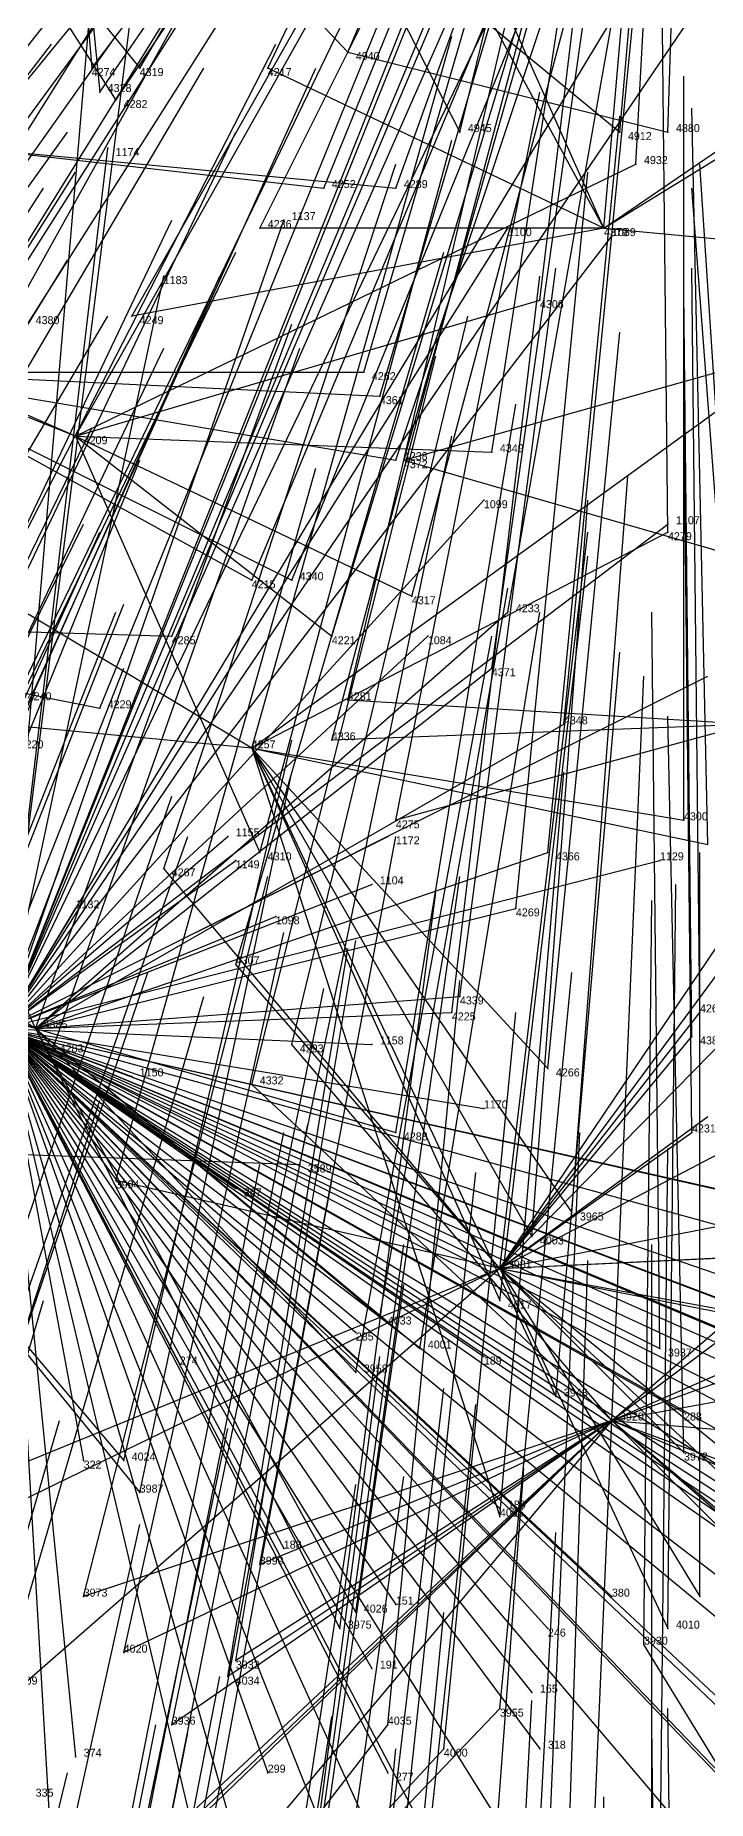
# Model space of a CAD drawing. Extents: x -0.5 to 0.59, y -0.5 to 0.58.
# Drawn here: x -0.083 to 0.001, y -0.3255 to -0.1049 of the extents above; entities that cross this region are included whole.
import ezdxf

# ---------------------------------------------------------------- set-up
doc = ezdxf.new("R2010")
doc.units = 0
for name, color, linetype in [('Facilities', 3, 'CONTINUOUS'), ('Facilities_lines', 3, 'CONTINUOUS'), ('Normals', 1, 'CONTINUOUS'), ('Source_points', 5, 'CONTINUOUS'), ('Text', 3, 'CONTINUOUS')]:
    doc.layers.add(name, color=color, linetype=linetype)

msp = doc.modelspace()

# ---------------------------------------------------------------- linework, layer by layer
at = {"layer": 'Facilities', "color": 3}
for p in [(-0.044, -0.107, -0.29), (-0.012, -0.129, -0.324), (-0.078, -0.155, -0.434), (-0.037, -0.158, -0.406), (-0.056, -0.194, -0.504), (-0.083, -0.229, -0.608), (-0.025, -0.259, -0.65), (-0.011, -0.278, -0.695)]:
    msp.add_point(p, dxfattribs=at)
at = {"layer": 'Facilities_lines', "color": 3}
for p, q in [((-0.087, -0.229, -1.25), (-0.058, 0.002, -1.25)), ((-0.087, -0.229, -1.25), (0.004, -0.012, -1.25)), ((-0.087, -0.229, -1.25), (-0.072, -0.052, -1.25)), ((-0.087, -0.229, -1.25), (-0.019, -0.06, -1.25)), ((-0.08, -0.061, -0.252), (-0.076, -0.109, -0.333)), ((-0.08, -0.061, -0.252), (-0.075, -0.112, -0.336)), ((-0.059, -0.06, -0.21), (-0.03, -0.117, -0.301)), ((-0.012, -0.129, -0.324), (-0.041, -0.064, -0.191)), ((-0.044, -0.107, -0.29), (-0.079, -0.07, -0.263)), ((-0.012, -0.129, -0.324), (-0.044, -0.07, -0.206)), ((-0.096, -0.077, -0.308), (-0.073, -0.113, -0.337)), ((-0.096, -0.077, -0.308), (-0.07, -0.109, -0.324)), ((-0.087, -0.229, -1.25), (-0.027, -0.078, -1.25)), ((-0.087, -0.229, -1.25), (0.001, -0.083, -1.25)), ((-0.087, -0.229, -1.25), (-0.024, -0.086, -1.25)), ((-0.05, -0.084, -0.244), (-0.01, -0.117, -0.294)), ((-0.087, -0.229, -1.25), (-0.025, -0.1, -1.25)), ((-0.087, -0.229, -1.25), (0, -0.101, -1.25)), ((-0.012, -0.129, -0.324), (0.035, -0.1, -0.264)), ((-0.012, -0.129, -0.324), (0.026, -0.103, -0.266)), ((-0.044, -0.107, -0.29), (-0.004, -0.117, -0.291)), ((-0.012, -0.129, -0.324), (-0.054, -0.109, -0.305)), ((-0.091, -0.119, -0.376), (-0.047, -0.124, -0.33)), ((-0.091, -0.119, -0.376), (-0.038, -0.124, -0.324)), ((-0.087, -0.229, -1.25), (-0.074, -0.119, -1.25)), ((-0.078, -0.155, -0.434), (-0.008, -0.121, -0.302)), ((-0.087, -0.229, -1.25), (-0.052, -0.128, -1.25)), ((-0.087, -0.229, -1.25), (-0.024, -0.129, -1.25)), ((-0.087, -0.229, -1.25), (-0.011, -0.13, -1.25)), ((-0.012, -0.129, -0.324), (-0.071, -0.14, -0.392)), ((-0.012, -0.129, -0.324), (-0.055, -0.129, -0.349)), ((-0.012, -0.129, -0.324), (0.041, -0.134, -0.349)), ((-0.078, -0.155, -0.434), (-0.133, -0.131, -0.468)), ((-0.078, -0.155, -0.434), (-0.126, -0.136, -0.462)), ((-0.087, -0.229, -1.25), (-0.067, -0.135, -1.25)), ((-0.078, -0.155, -0.434), (-0.02, -0.138, -0.35)), ((-0.056, -0.194, -0.504), (0.017, -0.141, -0.354)), ((-0.037, -0.158, -0.406), (0.02, -0.142, -0.358)), ((-0.103, -0.147, -0.448), (-0.051, -0.173, -0.451)), ((-0.103, -0.147, -0.448), (-0.056, -0.173, -0.455)), ((-0.103, -0.147, -0.448), (-0.042, -0.147, -0.383)), ((-0.103, -0.147, -0.448), (-0.04, -0.15, -0.389)), ((-0.103, -0.147, -0.448), (-0.038, -0.158, -0.407)), ((-0.078, -0.155, -0.434), (-0.046, -0.18, -0.466)), ((-0.078, -0.155, -0.434), (-0.055, -0.207, -0.537)), ((-0.078, -0.155, -0.434), (-0.036, -0.175, -0.447)), ((-0.078, -0.155, -0.434), (-0.026, -0.157, -0.397)), ((-0.037, -0.158, -0.406), (0.015, -0.173, -0.435)), ((-0.087, -0.229, -1.25), (-0.027, -0.163, -1.25)), ((-0.056, -0.194, -0.504), (-0.101, -0.167, -0.487)), ((-0.087, -0.229, -1.25), (-0.004, -0.166, -1.25)), ((-0.056, -0.194, -0.504), (-0.004, -0.167, -0.417)), ((-0.083, -0.229, -0.608), (-0.109, -0.171, -0.507)), ((-0.13, -0.178, -0.551), (-0.075, -0.189, -0.507)), ((-0.13, -0.178, -0.551), (-0.066, -0.18, -0.48)), ((-0.083, -0.229, -0.608), (-0.024, -0.177, -0.446)), ((-0.087, -0.229, -1.25), (-0.034, -0.18, -1.25)), ((-0.087, -0.229, -1.25), (0.001, -0.185, -1.25)), ((-0.083, -0.229, -0.608), (-0.026, -0.184, -0.465)), ((-0.056, -0.194, -0.504), (-0.109, -0.189, -0.544)), ((0.006, -0.191, -0.479), (-0.044, -0.188, -0.483)), ((-0.083, -0.229, -0.608), (-0.017, -0.191, -0.479)), ((0.006, -0.191, -0.479), (-0.046, -0.193, -0.496)), ((0.006, -0.191, -0.479), (-0.038, -0.203, -0.518)), ((-0.056, -0.194, -0.504), (-0.018, -0.275, -0.688)), ((-0.056, -0.194, -0.504), (-0.016, -0.252, -0.631)), ((-0.056, -0.194, -0.504), (-0.021, -0.255, -0.64)), ((-0.056, -0.194, -0.504), (-0.025, -0.263, -0.66)), ((-0.056, -0.194, -0.504), (-0.025, -0.29, -0.727)), ((-0.056, -0.194, -0.504), (0.001, -0.206, -0.515)), ((-0.056, -0.194, -0.504), (-0.019, -0.234, -0.588)), ((-0.056, -0.194, -0.504), (-0.002, -0.203, -0.507)), ((-0.083, -0.229, -0.608), (-0.128, -0.201, -0.595)), ((-0.087, -0.229, -1.25), (-0.059, -0.205, -1.25)), ((-0.087, -0.229, -1.25), (-0.039, -0.205, -1.25)), ((-0.083, -0.229, -0.608), (-0.019, -0.207, -0.521)), ((-0.087, -0.229, -1.25), (-0.005, -0.208, -1.25)), ((-0.087, -0.229, -1.25), (-0.058, -0.208, -1.25)), ((-0.025, -0.259, -0.65), (-0.067, -0.209, -0.549)), ((-0.025, -0.259, -0.65), (0.025, -0.208, -0.523)), ((-0.087, -0.229, -1.25), (-0.041, -0.211, -1.25)), ((-0.083, -0.229, -0.608), (-0.128, -0.212, -0.62)), ((-0.025, -0.259, -0.65), (0.006, -0.213, -0.533)), ((-0.087, -0.229, -1.25), (-0.078, -0.214, -1.25)), ((-0.087, -0.229, -1.25), (-0.053, -0.215, -1.25)), ((-0.083, -0.229, -0.608), (-0.023, -0.214, -0.539)), ((-0.025, -0.259, -0.65), (0.006, -0.217, -0.542)), ((-0.083, -0.229, -0.608), (-0.121, -0.22, -0.627)), ((-0.025, -0.259, -0.65), (-0.058, -0.221, -0.571)), ((-0.083, -0.229, -0.608), (-0.03, -0.225, -0.568)), ((-0.083, -0.229, -0.608), (-0.031, -0.227, -0.573)), ((-0.025, -0.259, -0.65), (0, -0.227, -0.567)), ((-0.087, -0.229, -1.25), (0.021, -0.402, -1.25)), ((-0.087, -0.229, -1.25), (-0.009, -0.4, -1.25)), ((-0.087, -0.229, -1.25), (0.122, -0.365, -1.25)), ((-0.087, -0.229, -1.25), (0.067, -0.39, -1.25)), ((-0.087, -0.229, -1.25), (-0.038, -0.301, -1.25)), ((-0.087, -0.229, -1.25), (-0.021, -0.312, -1.25)), ((-0.087, -0.229, -1.25), (-0.025, -0.289, -1.25)), ((-0.087, -0.229, -1.25), (-0.052, -0.294, -1.25)), ((-0.087, -0.229, -1.25), (-0.041, -0.309, -1.25)), ((-0.087, -0.229, -1.25), (-0.053, -0.348, -1.25)), ((-0.087, -0.229, -1.25), (-0.019, -0.304, -1.25)), ((-0.087, -0.229, -1.25), (-0.058, -0.352, -1.25)), ((-0.087, -0.229, -1.25), (-0.065, -0.271, -1.25)), ((-0.087, -0.229, -1.25), (-0.039, -0.322, -1.25)), ((-0.087, -0.229, -1.25), (-0.081, -0.333, -1.25)), ((-0.087, -0.229, -1.25), (-0.043, -0.267, -1.25)), ((-0.087, -0.229, -1.25), (-0.054, -0.322, -1.25)), ((-0.087, -0.229, -1.25), (-0.02, -0.319, -1.25)), ((-0.087, -0.229, -1.25), (-0.042, -0.342, -1.25)), ((-0.087, -0.229, -1.25), (-0.077, -0.283, -1.25)), ((-0.087, -0.229, -1.25), (-0.058, -0.249, -1.25)), ((-0.087, -0.229, -1.25), (-0.078, -0.32, -1.25)), ((-0.087, -0.229, -1.25), (-0.011, -0.3, -1.25)), ((-0.087, -0.229, -1.25), (0.001, -0.397, -1.25)), ((-0.087, -0.229, -1.25), (-0.027, -0.27, -1.25)), ((-0.087, -0.229, -1.25), (-0.002, -0.277, -1.25)), ((-0.087, -0.229, -1.25), (0.003, -0.292, -1.25)), ((-0.087, -0.229, -1.25), (0.034, -0.329, -1.25)), ((-0.087, -0.229, -1.25), (0.046, -0.259, -1.25)), ((-0.087, -0.229, -1.25), (0.08, -0.275, -1.25)), ((-0.087, -0.229, -1.25), (0.057, -0.317, -1.25)), ((-0.087, -0.229, -1.25), (0.116, -0.314, -1.25)), ((-0.087, -0.229, -1.25), (0.128, -0.303, -1.25)), ((-0.087, -0.229, -1.25), (0.129, -0.342, -1.25)), ((-0.087, -0.229, -1.25), (0.038, -0.287, -1.25)), ((-0.087, -0.229, -1.25), (0.091, -0.269, -1.25)), ((-0.087, -0.229, -1.25), (0.064, -0.325, -1.25)), ((-0.087, -0.229, -1.25), (0.031, -0.281, -1.25)), ((-0.087, -0.229, -1.25), (0.053, -0.324, -1.25)), ((-0.087, -0.229, -1.25), (0.088, -0.393, -1.25)), ((-0.087, -0.229, -1.25), (0.019, -0.269, -1.25)), ((-0.087, -0.229, -1.25), (0.069, -0.288, -1.25)), ((-0.087, -0.229, -1.25), (0.034, -0.344, -1.25)), ((-0.087, -0.229, -1.25), (0.062, -0.384, -1.25)), ((-0.087, -0.229, -1.25), (0.117, -0.331, -1.25)), ((-0.087, -0.229, -1.25), (0.13, -0.351, -1.25)), ((-0.087, -0.229, -1.25), (0.046, -0.331, -1.25)), ((-0.087, -0.229, -1.25), (0.131, -0.374, -1.25)), ((-0.087, -0.229, -1.25), (0.039, -0.282, -1.25)), ((-0.087, -0.229, -1.25), (0.031, -0.368, -1.25)), ((-0.087, -0.229, -1.25), (-0.071, -0.235, -1.25)), ((-0.087, -0.229, -1.25), (-0.041, -0.231, -1.25)), ((-0.087, -0.229, -1.25), (-0.027, -0.239, -1.25)), ((-0.083, -0.229, -0.608), (-0.043, -0.272, -0.687)), ((-0.083, -0.229, -0.608), (-0.045, -0.304, -0.767)), ((-0.083, -0.229, -0.608), (-0.035, -0.269, -0.677)), ((-0.083, -0.229, -0.608), (-0.043, -0.302, -0.762)), ((-0.083, -0.229, -0.608), (-0.04, -0.265, -0.671)), ((-0.083, -0.229, -0.608), (-0.038, -0.242, -0.614)), ((-0.011, -0.278, -0.695), (-0.051, -0.231, -0.591)), ((-0.025, -0.259, -0.65), (-0.001, -0.23, -0.575)), ((-0.025, -0.259, -0.65), (-0.081, -0.232, -0.614)), ((-0.011, -0.278, -0.695), (-0.056, -0.236, -0.605)), ((-0.025, -0.259, -0.65), (0.015, -0.238, -0.597)), ((-0.025, -0.259, -0.65), (0.001, -0.24, -0.6)), ((-0.011, -0.278, -0.695), (0.033, -0.24, -0.607)), ((-0.025, -0.259, -0.65), (-0.001, -0.242, -0.605)), ((-0.011, -0.278, -0.695), (0.037, -0.242, -0.611)), ((-0.105, -0.244, -0.663), (-0.05, -0.246, -0.628)), ((-0.105, -0.244, -0.663), (-0.07, -0.287, -0.739)), ((-0.105, -0.244, -0.663), (-0.072, -0.283, -0.729)), ((-0.025, -0.259, -0.65), (-0.073, -0.248, -0.647)), ((-0.025, -0.259, -0.65), (0.011, -0.252, -0.63)), ((-0.025, -0.259, -0.65), (0.017, -0.257, -0.644)), ((-0.025, -0.259, -0.65), (0.016, -0.257, -0.643)), ((-0.025, -0.259, -0.65), (-0.096, -0.288, -0.759)), ((-0.025, -0.259, -0.65), (-0.095, -0.293, -0.77)), ((-0.025, -0.259, -0.65), (-0.088, -0.314, -0.815)), ((-0.025, -0.259, -0.65), (-0.005, -0.269, -0.674)), ((-0.025, -0.259, -0.65), (-0.002, -0.282, -0.706)), ((-0.025, -0.259, -0.65), (0.015, -0.267, -0.669)), ((-0.025, -0.259, -0.65), (0.013, -0.266, -0.666)), ((-0.025, -0.259, -0.65), (0.012, -0.289, -0.724)), ((-0.025, -0.259, -0.65), (0, -0.3, -0.75)), ((-0.025, -0.259, -0.65), (0.004, -0.286, -0.714)), ((-0.025, -0.259, -0.65), (-0.004, -0.304, -0.76)), ((-0.011, -0.278, -0.695), (0.021, -0.264, -0.662)), ((-0.011, -0.278, -0.695), (0.025, -0.265, -0.666)), ((-0.011, -0.278, -0.695), (0.022, -0.272, -0.681)), ((-0.011, -0.278, -0.695), (-0.077, -0.3, -0.774)), ((-0.011, -0.278, -0.695), (-0.073, -0.337, -0.862)), ((-0.011, -0.278, -0.695), (-0.072, -0.307, -0.789)), ((-0.011, -0.278, -0.695), (-0.07, -0.333, -0.851)), ((-0.011, -0.278, -0.695), (-0.067, -0.332, -0.847)), ((-0.011, -0.278, -0.695), (-0.066, -0.316, -0.807)), ((-0.011, -0.278, -0.695), (-0.063, -0.34, -0.864)), ((-0.011, -0.278, -0.695), (-0.059, -0.31, -0.79)), ((-0.011, -0.278, -0.695), (-0.058, -0.308, -0.785)), ((-0.011, -0.278, -0.695), (-0.055, -0.296, -0.752)), ((-0.011, -0.278, -0.695), (0.034, -0.317, -0.796)), ((-0.011, -0.278, -0.695), (0.043, -0.301, -0.759)), ((-0.011, -0.278, -0.695), (0.048, -0.283, -0.718)), ((-0.011, -0.278, -0.695), (0.038, -0.327, -0.823)), ((-0.011, -0.278, -0.695), (0.04, -0.321, -0.81)), ((-0.011, -0.278, -0.695), (0.027, -0.292, -0.734)), ((0.029, -0.365, -0.915), (-0.007, -0.306, -0.765)), ((-0.09, -0.382, -0.98), (-0.025, -0.314, -0.788)), ((-0.09, -0.382, -0.98), (-0.039, -0.316, -0.795)), ((-0.09, -0.382, -0.98), (-0.032, -0.319, -0.802))]:
    msp.add_line(p, q, dxfattribs=at)
at = {"layer": 'Normals', "color": 1}
for p, q in [((-0.044, -0.107, -0.29), (-0.008, -0.023, -0.33)), ((-0.01, -0.117, -0.294), (-0.002, -0.024, -0.33)), ((-0.004, -0.117, -0.291), (-0.001, -0.023, -0.327)), ((-0.054, -0.109, -0.305), (-0.015, -0.027, -0.346)), ((-0.03, -0.117, -0.301), (-0.008, -0.027, -0.34)), ((-0.008, -0.121, -0.302), (-0.003, -0.027, -0.337)), ((-0.07, -0.109, -0.324), (-0.023, -0.029, -0.362)), ((-0.076, -0.109, -0.333), (-0.02, -0.035, -0.369)), ((-0.075, -0.112, -0.336), (-0.022, -0.035, -0.372)), ((-0.073, -0.113, -0.337), (-0.021, -0.036, -0.373)), ((-0.012, -0.129, -0.324), (-0.004, -0.036, -0.361)), ((-0.047, -0.124, -0.33), (-0.012, -0.038, -0.369)), ((-0.038, -0.124, -0.324), (-0.007, -0.038, -0.364)), ((-0.02, -0.138, -0.35), (-0.009, -0.046, -0.387)), ((-0.091, -0.119, -0.376), (-0.033, -0.048, -0.414)), ((-0.055, -0.129, -0.349), (-0.014, -0.047, -0.39)), ((-0.102, -0.129, -0.412), (-0.045, -0.057, -0.45)), ((-0.071, -0.14, -0.392), (-0.025, -0.059, -0.43)), ((-0.042, -0.147, -0.383), (-0.016, -0.058, -0.421)), ((-0.084, -0.141, -0.409), (-0.034, -0.062, -0.446)), ((-0.04, -0.15, -0.389), (-0.014, -0.062, -0.427)), ((-0.026, -0.157, -0.397), (-0.012, -0.066, -0.436)), ((-0.091, -0.144, -0.426), (-0.042, -0.067, -0.467)), ((-0.103, -0.147, -0.448), (-0.054, -0.069, -0.487)), ((-0.037, -0.158, -0.406), (-0.012, -0.07, -0.445)), ((-0.038, -0.158, -0.407), (-0.009, -0.071, -0.446)), ((-0.078, -0.155, -0.434), (-0.033, -0.075, -0.473)), ((-0.004, -0.167, -0.417), (-0.005, -0.076, -0.458)), ((-0.101, -0.167, -0.487), (-0.056, -0.086, -0.526)), ((-0.036, -0.175, -0.447), (-0.012, -0.085, -0.482)), ((-0.024, -0.177, -0.446), (-0.008, -0.086, -0.484)), ((-0.056, -0.173, -0.455), (-0.02, -0.087, -0.492)), ((-0.051, -0.173, -0.451), (-0.016, -0.087, -0.488)), ((-0.109, -0.171, -0.507), (-0.06, -0.092, -0.545)), ((-0.046, -0.18, -0.466), (-0.019, -0.091, -0.501)), ((-0.026, -0.184, -0.465), (-0.013, -0.092, -0.502)), ((-0.066, -0.18, -0.48), (-0.03, -0.095, -0.518)), ((-0.044, -0.188, -0.483), (-0.023, -0.098, -0.52)), ((-0.017, -0.191, -0.479), (-0.008, -0.099, -0.517)), ((-0.13, -0.178, -0.551), (-0.075, -0.103, -0.589)), ((-0.075, -0.189, -0.507), (-0.04, -0.103, -0.545)), ((-0.046, -0.193, -0.496), (-0.022, -0.103, -0.534)), ((-0.126, -0.18, -0.55), (-0.073, -0.105, -0.588)), ((-0.085, -0.187, -0.514), (-0.045, -0.104, -0.552)), ((-0.056, -0.194, -0.504), (-0.031, -0.105, -0.542)), ((-0.138, -0.18, -0.567), (-0.081, -0.106, -0.604)), ((-0.095, -0.188, -0.527), (-0.053, -0.106, -0.565)), ((-0.109, -0.189, -0.544), (-0.062, -0.109, -0.583)), ((-0.086, -0.193, -0.529), (-0.048, -0.109, -0.568)), ((-0.002, -0.203, -0.507), (-0.002, -0.11, -0.544)), ((-0.038, -0.203, -0.518), (-0.02, -0.112, -0.555)), ((0.001, -0.206, -0.515), (-0.001, -0.114, -0.554)), ((-0.019, -0.207, -0.521), (-0.01, -0.115, -0.558)), ((-0.133, -0.192, -0.585), (-0.079, -0.117, -0.623)), ((-0.098, -0.201, -0.559), (-0.058, -0.117, -0.596)), ((-0.098, -0.201, -0.558), (-0.058, -0.117, -0.596)), ((-0.074, -0.119, -1.25), (-0.074, -0.119, -1.15)), ((-0.055, -0.207, -0.537), (-0.031, -0.118, -0.573)), ((-0.067, -0.209, -0.549), (-0.038, -0.121, -0.586)), ((0.006, -0.213, -0.533), (0, -0.121, -0.572)), ((-0.128, -0.201, -0.595), (-0.078, -0.122, -0.632)), ((-0.023, -0.214, -0.539), (-0.014, -0.122, -0.577)), ((-0.133, -0.203, -0.605), (-0.082, -0.124, -0.642)), ((0.006, -0.217, -0.542), (-0.001, -0.124, -0.58)), ((-0.106, -0.212, -0.592), (-0.066, -0.128, -0.63)), ((-0.052, -0.128, -1.25), (-0.052, -0.128, -1.15)), ((-0.024, -0.129, -1.25), (-0.024, -0.129, -1.15)), ((-0.011, -0.13, -1.25), (-0.011, -0.13, -1.15)), ((-0.098, -0.215, -0.592), (-0.058, -0.132, -0.63)), ((-0.058, -0.221, -0.571), (-0.032, -0.132, -0.607)), ((-0.128, -0.212, -0.62), (-0.079, -0.133, -0.656)), ((-0.03, -0.225, -0.568), (-0.018, -0.134, -0.606)), ((0, -0.227, -0.567), (-0.001, -0.134, -0.605)), ((-0.098, -0.22, -0.602), (-0.06, -0.135, -0.639)), ((-0.067, -0.135, -1.25), (-0.067, -0.135, -1.15)), ((-0.031, -0.227, -0.573), (-0.02, -0.135, -0.611)), ((-0.001, -0.23, -0.575), (-0.002, -0.137, -0.613)), ((-0.121, -0.22, -0.627), (-0.074, -0.14, -0.665)), ((-0.083, -0.229, -0.608), (-0.051, -0.141, -0.645)), ((-0.051, -0.231, -0.591), (-0.029, -0.14, -0.628)), ((-0.019, -0.234, -0.588), (-0.01, -0.142, -0.625)), ((-0.107, -0.228, -0.629), (-0.067, -0.144, -0.666)), ((-0.081, -0.232, -0.614), (-0.05, -0.144, -0.651)), ((-0.056, -0.236, -0.605), (-0.033, -0.145, -0.642)), ((-0.001, -0.242, -0.605), (-0.002, -0.15, -0.643)), ((-0.038, -0.242, -0.614), (-0.023, -0.151, -0.651)), ((-0.117, -0.238, -0.662), (-0.076, -0.154, -0.7)), ((-0.05, -0.246, -0.628), (-0.031, -0.155, -0.665)), ((-0.105, -0.244, -0.663), (-0.07, -0.158, -0.702)), ((-0.073, -0.248, -0.647), (-0.048, -0.159, -0.684)), ((-0.016, -0.252, -0.631), (-0.009, -0.16, -0.67)), ((-0.027, -0.163, -1.25), (-0.027, -0.163, -1.15)), ((-0.021, -0.255, -0.64), (-0.014, -0.163, -0.679)), ((-0.118, -0.249, -0.689), (-0.077, -0.166, -0.726)), ((-0.113, -0.251, -0.689), (-0.075, -0.167, -0.726)), ((-0.025, -0.259, -0.65), (-0.014, -0.167, -0.687)), ((-0.004, -0.166, -1.25), (-0.004, -0.166, -1.15)), ((-0.025, -0.263, -0.66), (-0.014, -0.17, -0.697)), ((-0.04, -0.265, -0.671), (-0.024, -0.174, -0.708)), ((-0.106, -0.262, -0.707), (-0.072, -0.176, -0.744)), ((-0.107, -0.263, -0.71), (-0.073, -0.177, -0.748)), ((-0.035, -0.269, -0.677), (-0.02, -0.177, -0.714)), ((-0.005, -0.269, -0.674), (-0.006, -0.177, -0.711)), ((-0.043, -0.272, -0.687), (-0.026, -0.18, -0.724)), ((-0.034, -0.18, -1.25), (-0.034, -0.18, -1.15)), ((-0.018, -0.275, -0.688), (-0.01, -0.182, -0.725)), ((-0.106, -0.27, -0.726), (-0.072, -0.184, -0.764)), ((-0.011, -0.278, -0.695), (-0.007, -0.185, -0.732)), ((-0.119, -0.273, -0.744), (-0.083, -0.187, -0.781)), ((-0.002, -0.282, -0.706), (-0.004, -0.19, -0.743)), ((-0.072, -0.283, -0.729), (-0.051, -0.193, -0.768)), ((-0.07, -0.287, -0.739), (-0.051, -0.197, -0.777)), ((-0.025, -0.29, -0.727), (-0.017, -0.197, -0.765)), ((-0.096, -0.288, -0.759), (-0.066, -0.2, -0.796)), ((-0.095, -0.293, -0.77), (-0.064, -0.205, -0.807)), ((-0.059, -0.205, -1.25), (-0.059, -0.205, -1.15)), ((-0.055, -0.296, -0.752), (-0.038, -0.205, -0.789)), ((-0.039, -0.205, -1.25), (-0.039, -0.205, -1.15)), ((0, -0.3, -0.75), (0, -0.207, -0.786)), ((-0.113, -0.295, -0.791), (-0.08, -0.209, -0.828)), ((-0.058, -0.208, -1.25), (-0.058, -0.208, -1.15)), ((-0.005, -0.208, -1.25), (-0.005, -0.208, -1.15)), ((-0.077, -0.3, -0.774), (-0.054, -0.21, -0.812)), ((-0.043, -0.302, -0.762), (-0.03, -0.21, -0.8)), ((-0.041, -0.211, -1.25), (-0.041, -0.211, -1.15)), ((-0.004, -0.304, -0.76), (-0.003, -0.211, -0.797)), ((-0.045, -0.304, -0.767), (-0.033, -0.212, -0.805)), ((-0.007, -0.306, -0.765), (-0.006, -0.213, -0.803)), ((-0.078, -0.214, -1.25), (-0.078, -0.214, -1.15)), ((-0.053, -0.215, -1.25), (-0.053, -0.215, -1.15)), ((-0.072, -0.307, -0.789), (-0.052, -0.217, -0.827)), ((-0.058, -0.308, -0.785), (-0.043, -0.218, -0.823)), ((-0.059, -0.31, -0.79), (-0.044, -0.219, -0.828)), ((-0.099, -0.31, -0.813), (-0.069, -0.222, -0.85)), ((-0.025, -0.314, -0.788), (-0.016, -0.222, -0.826)), ((-0.088, -0.314, -0.815), (-0.062, -0.225, -0.852)), ((-0.066, -0.316, -0.807), (-0.047, -0.224, -0.843)), ((-0.039, -0.316, -0.795), (-0.03, -0.223, -0.832)), ((-0.032, -0.319, -0.802), (-0.023, -0.227, -0.84)), ((-0.041, -0.231, -1.25), (-0.041, -0.231, -1.15)), ((-0.071, -0.235, -1.25), (-0.071, -0.235, -1.15)), ((-0.104, -0.327, -0.857), (-0.075, -0.238, -0.894)), ((-0.027, -0.239, -1.25), (-0.027, -0.239, -1.15)), ((-0.07, -0.333, -0.851), (-0.052, -0.242, -0.887)), ((-0.067, -0.332, -0.847), (-0.049, -0.241, -0.884)), ((-0.019, -0.335, -0.839), (-0.015, -0.242, -0.876)), ((-0.005, -0.337, -0.843), (-0.004, -0.244, -0.88)), ((-0.073, -0.337, -0.862), (-0.055, -0.246, -0.899)), ((-0.038, -0.34, -0.855), (-0.028, -0.247, -0.891)), ((-0.063, -0.34, -0.864), (-0.046, -0.248, -0.901)), ((-0.058, -0.249, -1.25), (-0.058, -0.249, -1.15)), ((-0.05, -0.348, -0.879), (-0.037, -0.256, -0.917)), ((-0.017, -0.35, -0.877), (-0.014, -0.258, -0.914)), ((-0.006, -0.349, -0.873), (-0.006, -0.256, -0.91)), ((-0.05, -0.352, -0.89), (-0.037, -0.261, -0.928)), ((-0.108, -0.351, -0.919), (-0.082, -0.263, -0.957)), ((-0.043, -0.267, -1.25), (-0.043, -0.267, -1.15)), ((-0.065, -0.271, -1.25), (-0.065, -0.271, -1.15)), ((-0.052, -0.362, -0.916), (-0.04, -0.27, -0.952)), ((-0.027, -0.27, -1.25), (-0.027, -0.27, -1.15)), ((-0.043, -0.366, -0.922), (-0.032, -0.274, -0.959)), ((-0.038, -0.369, -0.928), (-0.028, -0.276, -0.964)), ((-0.002, -0.277, -1.25), (-0.002, -0.277, -1.15)), ((-0.106, -0.367, -0.955), (-0.08, -0.278, -0.992)), ((-0.078, -0.37, -0.944), (-0.059, -0.279, -0.981)), ((-0.015, -0.371, -0.928), (-0.011, -0.278, -0.964)), ((-0.077, -0.283, -1.25), (-0.077, -0.283, -1.15)), ((-0.071, -0.375, -0.954), (-0.054, -0.284, -0.992)), ((-0.029, -0.377, -0.945), (-0.022, -0.284, -0.982)), ((-0.057, -0.378, -0.955), (-0.043, -0.286, -0.992)), ((-0.05, -0.377, -0.951), (-0.037, -0.285, -0.988)), ((-0.09, -0.382, -0.98), (-0.07, -0.291, -1.017)), ((-0.025, -0.289, -1.25), (-0.025, -0.289, -1.15)), ((-0.023, -0.385, -0.963), (-0.018, -0.292, -1)), ((-0.052, -0.294, -1.25), (-0.052, -0.294, -1.15)), ((-0.011, -0.3, -1.25), (-0.011, -0.3, -1.15)), ((-0.041, -0.395, -0.992), (-0.032, -0.302, -1.029)), ((-0.038, -0.301, -1.25), (-0.038, -0.301, -1.15)), ((-0.019, -0.304, -1.25), (-0.019, -0.304, -1.15)), ((-0.078, -0.402, -1.023), (-0.06, -0.31, -1.06)), ((-0.041, -0.309, -1.25), (-0.041, -0.309, -1.15)), ((-0.026, -0.406, -1.016), (-0.021, -0.313, -1.053)), ((-0.021, -0.312, -1.25), (-0.021, -0.312, -1.15)), ((-0.06, -0.407, -1.028), (-0.046, -0.315, -1.065)), ((-0.003, -0.407, -1.017), (-0.004, -0.314, -1.055)), ((-0.086, -0.407, -1.04), (-0.068, -0.316, -1.077)), ((-0.082, -0.408, -1.041), (-0.064, -0.317, -1.078)), ((-0.005, -0.409, -1.023), (-0.006, -0.316, -1.06)), ((-0.047, -0.411, -1.034), (-0.038, -0.319, -1.071)), ((-0.02, -0.319, -1.25), (-0.02, -0.319, -1.15)), ((-0.101, -0.412, -1.06), (-0.079, -0.322, -1.098)), ((-0.078, -0.32, -1.25), (-0.078, -0.32, -1.15)), ((-0.054, -0.322, -1.25), (-0.054, -0.322, -1.15)), ((-0.039, -0.322, -1.25), (-0.039, -0.322, -1.15)), ((-0.013, -0.418, -1.045), (-0.012, -0.325, -1.083))]:
    msp.add_line(p, q, dxfattribs=at)
at = {"layer": 'Source_points', "color": 5}
for p in [(-0.076, -0.109, -0.333), (-0.07, -0.109, -0.324), (-0.054, -0.109, -0.305), (-0.075, -0.112, -0.336), (-0.073, -0.113, -0.337), (-0.074, -0.119, -1.25), (-0.03, -0.117, -0.301), (-0.01, -0.117, -0.294), (-0.004, -0.117, -0.291), (-0.008, -0.121, -0.302), (-0.047, -0.124, -0.33), (-0.038, -0.124, -0.324), (-0.055, -0.129, -0.349), (-0.052, -0.128, -1.25), (-0.024, -0.129, -1.25), (-0.011, -0.13, -1.25), (-0.067, -0.135, -1.25), (-0.02, -0.138, -0.35), (-0.071, -0.14, -0.392), (-0.042, -0.147, -0.383), (-0.04, -0.15, -0.389), (-0.038, -0.158, -0.407), (-0.026, -0.157, -0.397), (-0.027, -0.163, -1.25), (-0.004, -0.166, -1.25), (-0.004, -0.167, -0.417), (-0.056, -0.173, -0.455), (-0.051, -0.173, -0.451), (-0.036, -0.175, -0.447), (-0.024, -0.177, -0.446), (-0.066, -0.18, -0.48), (-0.046, -0.18, -0.466), (-0.034, -0.18, -1.25), (-0.026, -0.184, -0.465), (-0.075, -0.189, -0.507), (-0.044, -0.188, -0.483), (-0.017, -0.191, -0.479), (-0.046, -0.193, -0.496), (-0.059, -0.205, -1.25), (-0.039, -0.205, -1.25), (-0.038, -0.203, -0.518), (-0.002, -0.203, -0.507), (-0.055, -0.207, -0.537), (-0.019, -0.207, -0.521), (-0.067, -0.209, -0.549), (-0.058, -0.208, -1.25), (-0.005, -0.208, -1.25), (-0.041, -0.211, -1.25), (-0.078, -0.214, -1.25), (-0.053, -0.215, -1.25), (-0.023, -0.214, -0.539), (-0.058, -0.221, -0.571), (-0.03, -0.225, -0.568), (-0.031, -0.227, -0.573), (0, -0.227, -0.567), (-0.051, -0.231, -0.591), (-0.041, -0.231, -1.25), (-0.001, -0.23, -0.575), (-0.081, -0.232, -0.614), (-0.071, -0.235, -1.25), (-0.056, -0.236, -0.605), (-0.019, -0.234, -0.588), (-0.027, -0.239, -1.25), (-0.038, -0.242, -0.614), (-0.001, -0.242, -0.605), (-0.05, -0.246, -0.628), (-0.073, -0.248, -0.647), (-0.058, -0.249, -1.25), (-0.016, -0.252, -0.631), (-0.021, -0.255, -0.64), (-0.025, -0.263, -0.66), (-0.04, -0.265, -0.671), (-0.043, -0.267, -1.25), (-0.035, -0.269, -0.677), (-0.005, -0.269, -0.674), (-0.065, -0.271, -1.25), (-0.027, -0.27, -1.25), (-0.043, -0.272, -0.687), (-0.018, -0.275, -0.688), (-0.002, -0.277, -1.25), (-0.002, -0.282, -0.706), (-0.077, -0.283, -1.25), (-0.072, -0.283, -0.729), (-0.07, -0.287, -0.739), (-0.025, -0.289, -1.25), (-0.025, -0.29, -0.727), (-0.052, -0.294, -1.25), (-0.055, -0.296, -0.752), (-0.077, -0.3, -0.774), (-0.011, -0.3, -1.25), (0, -0.3, -0.75), (-0.043, -0.302, -0.762), (-0.038, -0.301, -1.25), (-0.045, -0.304, -0.767), (-0.019, -0.304, -1.25), (-0.004, -0.304, -0.76), (-0.007, -0.306, -0.765), (-0.072, -0.307, -0.789), (-0.058, -0.308, -0.785), (-0.059, -0.31, -0.79), (-0.041, -0.309, -1.25), (-0.021, -0.312, -1.25), (-0.025, -0.314, -0.788), (-0.066, -0.316, -0.807), (-0.039, -0.316, -0.795), (-0.032, -0.319, -0.802), (-0.02, -0.319, -1.25), (-0.078, -0.32, -1.25), (-0.054, -0.322, -1.25), (-0.039, -0.322, -1.25)]:
    msp.add_point(p, dxfattribs=at)

# ---------------------------------------------------------------- texts
at = {"layer": 'Text', "color": 3}
for s, p in [('4940', (-0.043, -0.108, -0.29)), ('4274', (-0.076, -0.11, -0.333)), ('4319', (-0.07, -0.11, -0.324)), ('4217', (-0.054, -0.11, -0.305)), ('4328', (-0.074, -0.112, -0.336)), ('4282', (-0.072, -0.114, -0.337)), ('4945', (-0.029, -0.117, -0.301)), ('4880', (-0.003, -0.117, -0.291)), ('1174', (-0.073, -0.12, -1.25)), ('4912', (-0.009, -0.118, -0.294)), ('4932', (-0.007, -0.121, -0.302)), ('4252', (-0.046, -0.124, -0.33)), ('4289', (-0.037, -0.124, -0.324)), ('1137', (-0.051, -0.128, -1.25)), ('4236', (-0.054, -0.129, -0.349)), ('1100', (-0.024, -0.13, -1.25)), ('4379', (-0.012, -0.13, -0.324)), ('1089', (-0.011, -0.13, -1.25)), ('1183', (-0.067, -0.136, -1.25)), ('4306', (-0.02, -0.139, -0.35)), ('4380', (-0.083, -0.141, -0.409)), ('4249', (-0.07, -0.141, -0.392)), ('4262', (-0.041, -0.148, -0.383)), ('4361', (-0.04, -0.151, -0.389)), ('4209', (-0.077, -0.156, -0.434)), ('4349', (-0.025, -0.157, -0.397)), ('4238', (-0.037, -0.158, -0.406)), ('4372', (-0.037, -0.159, -0.407)), ('1099', (-0.027, -0.164, -1.25)), ('1107', (-0.003, -0.166, -1.25)), ('4279', (-0.004, -0.168, -0.417)), ('4340', (-0.05, -0.173, -0.451)), ('4215', (-0.056, -0.174, -0.455)), ('4317', (-0.036, -0.176, -0.447)), ('4233', (-0.023, -0.177, -0.446)), ('4285', (-0.066, -0.181, -0.48)), ('4221', (-0.046, -0.181, -0.466)), ('1084', (-0.034, -0.181, -1.25)), ('4371', (-0.026, -0.185, -0.465)), ('4240', (-0.084, -0.188, -0.514)), ('4281', (-0.044, -0.188, -0.483)), ('4229', (-0.074, -0.189, -0.507)), ('4348', (-0.017, -0.191, -0.479)), ('4220', (-0.085, -0.194, -0.529)), ('4257', (-0.056, -0.194, -0.504)), ('4336', (-0.046, -0.193, -0.496)), ('4300', (-0.002, -0.203, -0.507)), ('1155', (-0.058, -0.205, -1.25)), ('4275', (-0.038, -0.204, -0.518)), ('1172', (-0.038, -0.206, -1.25)), ('4310', (-0.054, -0.208, -0.537)), ('4366', (-0.018, -0.208, -0.521)), ('1129', (-0.005, -0.208, -1.25)), ('4267', (-0.066, -0.21, -0.549)), ('1149', (-0.058, -0.209, -1.25)), ('1104', (-0.04, -0.211, -1.25)), ('1132', (-0.078, -0.214, -1.25)), ('1098', (-0.053, -0.216, -1.25)), ('4269', (-0.023, -0.215, -0.539)), ('4307', (-0.058, -0.221, -0.571)), ('4339', (-0.03, -0.226, -0.568)), ('4225', (-0.031, -0.228, -0.573)), ('4265', (0, -0.227, -0.567)), ('4385', (-0.082, -0.229, -0.608)), ('4283', (-0.08, -0.232, -0.614)), ('4293', (-0.05, -0.232, -0.591)), ('1158', (-0.04, -0.231, -1.25)), ('4384', (0, -0.231, -0.575)), ('1150', (-0.07, -0.235, -1.25)), ('4332', (-0.055, -0.236, -0.605)), ('4266', (-0.018, -0.235, -0.588)), ('1170', (-0.027, -0.239, -1.25)), ('4288', (-0.037, -0.243, -0.614)), ('4231', (-0.001, -0.242, -0.605)), ('3589', (-0.049, -0.247, -0.628)), ('3994', (-0.073, -0.249, -0.647)), ('367', (-0.057, -0.25, -1.25)), ('3965', (-0.015, -0.253, -0.631)), ('4003', (-0.02, -0.256, -0.64)), ('3981', (-0.024, -0.259, -0.65)), ('4017', (-0.024, -0.264, -0.66)), ('4033', (-0.039, -0.266, -0.671)), ('285', (-0.043, -0.268, -1.25)), ('4001', (-0.034, -0.269, -0.677)), ('3937', (-0.004, -0.27, -0.674)), ('274', (-0.065, -0.271, -1.25)), ('3958', (-0.042, -0.272, -0.687)), ('189', (-0.027, -0.271, -1.25)), ('3948', (-0.017, -0.275, -0.688)), ('3920', (-0.01, -0.278, -0.695)), ('288', (-0.002, -0.278, -1.25)), ('4024', (-0.071, -0.283, -0.729)), ('3972', (-0.002, -0.283, -0.706)), ('322', (-0.077, -0.284, -1.25)), ('3987', (-0.07, -0.287, -0.739)), ('180', (-0.024, -0.289, -1.25)), ('4036', (-0.025, -0.29, -0.727)), ('188', (-0.052, -0.294, -1.25)), ('3999', (-0.055, -0.296, -0.752)), ('3973', (-0.077, -0.3, -0.774)), ('151', (-0.038, -0.301, -1.25)), ('380', (-0.011, -0.3, -1.25)), ('4026', (-0.042, -0.302, -0.762)), ('3975', (-0.044, -0.304, -0.767)), ('246', (-0.019, -0.305, -1.25)), ('4010', (-0.003, -0.304, -0.76)), ('4020', (-0.072, -0.307, -0.789)), ('3930', (-0.007, -0.306, -0.765)), ('3933', (-0.058, -0.309, -0.785)), ('191', (-0.04, -0.309, -1.25)), ('209', (-0.085, -0.311, -1.25)), ('4034', (-0.058, -0.311, -0.79)), ('165', (-0.02, -0.312, -1.25)), ('3936', (-0.066, -0.316, -0.807)), ('4035', (-0.039, -0.316, -0.795)), ('3955', (-0.025, -0.315, -0.788)), ('374', (-0.077, -0.32, -1.25)), ('4000', (-0.032, -0.32, -0.802)), ('318', (-0.019, -0.319, -1.25)), ('299', (-0.054, -0.322, -1.25)), ('277', (-0.038, -0.323, -1.25)), ('335', (-0.083, -0.325, -1.25))]:
    msp.add_text(s, height=0.001, dxfattribs=at).set_placement(p)

doc.saveas('drawing.dxf')
